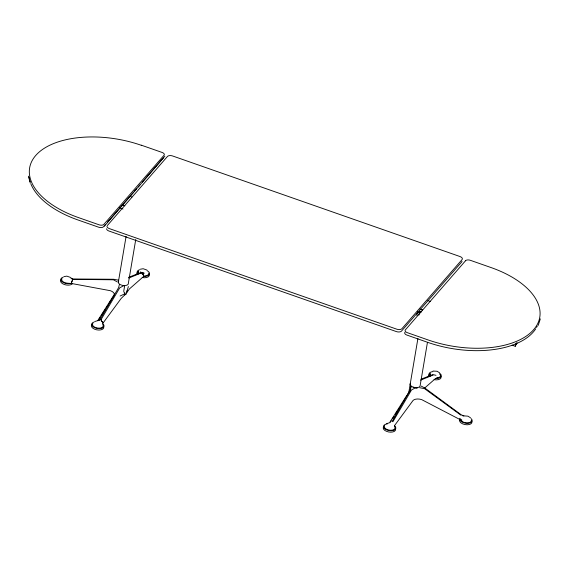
<?xml version="1.0" encoding="UTF-8"?>
<svg xmlns="http://www.w3.org/2000/svg" width="569" height="569" viewBox="0 0 569 569"><rect width="100%" height="100%" fill="white"/><g stroke="black" fill="none" stroke-linecap="round" stroke-linejoin="round"><path stroke-width="0.85" d="M92.889 323.462A5.427 2.866 9.6 0 0 97.086 327.964A5.427 2.866 9.6 0 0 103.16 325.482L102.754 323.434L121.233 298.355L124.782 294.906L125.059 292.95L123.992 292.21L123.75 291.122L124.561 286.342L123.957 285.588L119.725 287.843L101.047 319.65L101.396 320.937L102.911 322.481L101.396 320.937L101.047 319.65M124.782 294.906L126.403 293.988L127.079 290.624M118.288 282.516L126.098 236.355M135.749 239.521L128.388 283.07A5.135 2.717 9.6 0 1 122.627 285.418A5.135 2.717 9.6 0 1 118.658 281.15M416.871 315.475L417.44 312.132L419.645 312.9M418.926 315.084L419.488 311.741L419.929 311.229L421.387 311.741M417.916 338.47L408.691 393.001L408.848 392.254L409.481 392.105M409.851 391.237L411.095 386.067A5.135 2.717 9.6 0 1 410.477 383.264M427.426 342.502L420.207 385.185A5.135 2.717 9.6 0 1 413.172 387.19L411.095 386.067L410.484 389.58L392.091 421.494M512.136 345.184L515.251 346.272L516.04 343.384M516.894 342.887L515.251 346.272M119.326 284.735L118.686 287.48L99.554 320.29M126.972 291.435L128.359 286.548M72.796 279.372L71.509 282.509L72.796 279.372L113.387 279.784L117.271 281.875M538.217 325.383L540.322 318.86M164.868 156.176L104.347 226.17M516.282 344.38L516.937 342.801M392.873 421.764L411.522 389.95L414.837 388.143L417.297 387.93L413.172 387.19M406.273 396.565L408.848 392.254M405.967 396.728L389.53 422.774L386.586 423.642M114.17 294.621L97.712 320.66L94.76 321.528M98.956 319.401L100.364 317.189M101.303 315.717L103.181 312.765M104.12 311.293L105.059 309.821M106.929 306.869L107.868 305.397M109.276 303.185L111.154 300.24M112.093 298.761L113.032 297.288M390.306 422.255L391.244 420.783M392.653 418.571L394.061 416.359M395.469 414.147L397.347 411.195M398.286 409.723L399.225 408.25M403.442 401.614L404.381 400.142M126.773 292.622L129.476 288.881L143.63 276.463L146.582 275.588A5.427 2.866 9.6 0 0 148.68 273.177M105.201 224.783L103.458 226.775A3.642 1.927 9.6 0 1 98.736 227.237L77.925 219.954A81.282 42.952 9.6 0 1 30.968 184.093M107.513 222.123L129.497 196.867M130.65 195.537L132.968 192.877M134.12 191.547L136.439 188.887M138.175 186.895L139.91 184.897M142.222 182.244L163.63 157.649M107.306 225.573L167.435 156.482A4.004 2.112 9.6 0 1 172.635 155.977L459.965 256.527A4.004 2.112 9.6 0 1 462.064 259.578L401.934 328.669A4.004 2.112 9.6 0 1 396.742 329.174L109.404 228.624A4.004 2.112 9.6 0 1 106.993 226.348M140.657 272.892L141.148 272.409L140.422 271.904M99.774 319.863L100.272 319.38M424.51 388.172L435.449 378.577L438.4 377.702M139.192 273.39L138.594 273.689L138.182 271.641M120.116 296.015L124.981 293.725M128.793 278.035L141.93 272.679L144.17 273.212L142.776 272.942M420.591 380.142L433.749 374.793L435.989 375.327M128.509 277.38L141.148 272.409M421.103 379.182L432.973 374.523M63.92 276.626L66.822 276.136L70.563 277.444M140.28 269.229L143.175 268.739L146.923 270.047M139.455 273.483L138.594 273.689A5.427 2.866 9.6 0 1 138.409 271.157M98.572 320.454L97.712 320.66L99.113 320.511M433.045 371.045L437.084 371.265L439.624 372.823M462.618 415.768L467.924 416.167L470.456 417.731M118.701 280.233L113.828 279.272L73.131 278.995L71.353 278.59M419.751 387.717L424.616 388.691L460.89 415.178M141.318 145.18L162.122 152.456A3.642 1.927 9.6 0 1 164.036 155.237L103.871 224.371A3.642 1.927 9.6 0 1 99.141 224.826L78.33 217.543A81.282 42.952 9.6 0 1 35.719 155.493A81.282 42.952 9.6 0 1 141.233 145.273M130.209 196.447L131.887 197.03M427.916 300.617L430.434 301.499M122.371 204.932L124.888 205.814M420.078 309.109L422.596 309.984M122.47 205.089L124.149 205.679M420.178 309.266L421.857 309.849M419.488 311.741L420.946 312.246M119.654 207.849L123.011 209.022M417.369 312.025L419.886 312.9M463.884 415.946L461.224 414.794L425.057 388.179L421.181 386.081M459.603 418.307L461.886 420.178M461.722 421.131L459.446 419.268L421.707 399.63A6.849 3.62 9.6 0 0 413.051 400.469L394.573 425.548L394.978 427.596A5.427 2.866 9.6 0 1 388.904 430.079A5.427 2.866 9.6 0 1 384.708 425.576M71.438 278.106L72.583 279.038M28.45 176.198L30.335 183.232M430 373.755L430.413 375.803M429.844 374.708L430.114 376.073M138.018 272.594L138.295 273.959M106.581 228.759A4.004 2.112 9.6 0 0 108.999 231.035L396.337 331.578A4.004 2.112 9.6 0 0 401.529 331.073L461.658 261.989A4.004 2.112 9.6 0 0 461.971 261.207M404.964 332.282A3.642 1.927 9.6 0 0 406.878 335.063L427.682 342.339A81.282 42.952 9.6 0 0 533.238 332.076A81.282 42.952 9.6 0 0 535.728 328.797M537.285 326.051A81.282 42.952 9.6 0 1 536.553 327.438M30.136 181.767A81.282 42.952 9.6 0 1 29.104 177.13M394.616 425.889A6.28 3.322 9.6 0 1 392.944 430.541A6.28 3.322 9.6 0 1 384.111 428.151A6.28 3.322 9.6 0 1 387.325 423.912M395.576 429.076A6.28 3.322 9.6 0 1 388.542 431.949A6.28 3.322 9.6 0 1 383.684 426.736M440.136 373.584A6.28 3.322 9.6 0 1 435.925 378.421M429.638 375.86A6.28 3.322 9.6 0 1 432.845 371.614M441.096 376.77A6.28 3.322 9.6 0 1 434.062 379.651M428.756 376.095A6.28 3.322 9.6 0 1 429.204 374.43M439.46 373.776A5.427 2.866 9.6 0 1 436.729 377.958M430.392 375.739A5.427 2.866 9.6 0 1 430.228 373.271M471.936 421.679A6.28 3.322 9.6 0 1 464.901 424.559A6.28 3.322 9.6 0 1 460.044 419.339M470.976 418.492A6.28 3.322 9.6 0 1 468.337 423.3A6.28 3.322 9.6 0 1 459.837 419.566M471.338 420.199A5.427 2.866 9.6 0 1 467.121 422.874A5.427 2.866 9.6 0 1 460.876 420.128M113.971 295.816A6.849 3.62 9.6 0 0 110.471 290.723L71.353 283.462L67.647 283.234A5.427 2.866 9.6 0 1 62.049 278.554M102.797 323.775A6.28 3.322 9.6 0 1 101.574 328.32A6.28 3.322 9.6 0 1 92.868 326.606A6.28 3.322 9.6 0 1 94.091 322.061M103.757 326.962A6.28 3.322 9.6 0 1 96.723 329.835A6.28 3.322 9.6 0 1 91.865 324.622M147.179 270.709A6.28 3.322 9.6 0 1 149.341 274.507A6.28 3.322 9.6 0 1 144.106 276.306M137.819 273.746A6.28 3.322 9.6 0 1 139.611 269.756M149.277 274.656A6.28 3.322 9.6 0 1 142.243 277.537M136.937 273.981A6.28 3.322 9.6 0 1 137.385 272.316M70.734 283.412A6.28 3.322 9.6 0 1 62.028 281.698A6.28 3.322 9.6 0 1 63.251 277.153M70.819 278.106A6.28 3.322 9.6 0 1 71.957 278.867M72.469 283.718A6.28 3.322 9.6 0 1 64.318 284.507A6.28 3.322 9.6 0 1 61.025 279.713M465.542 260.744L405.37 329.871A3.642 1.927 9.6 0 0 407.283 332.652L428.087 339.935A81.282 42.952 9.6 0 0 533.644 329.664A81.282 42.952 9.6 0 0 491.075 267.565L470.264 260.282A3.642 1.927 9.6 0 0 465.542 260.744M143.352 274.848L142.271 273.966L141.93 272.679L142.271 273.966L143.793 275.51L143.352 274.848"/></g></svg>
